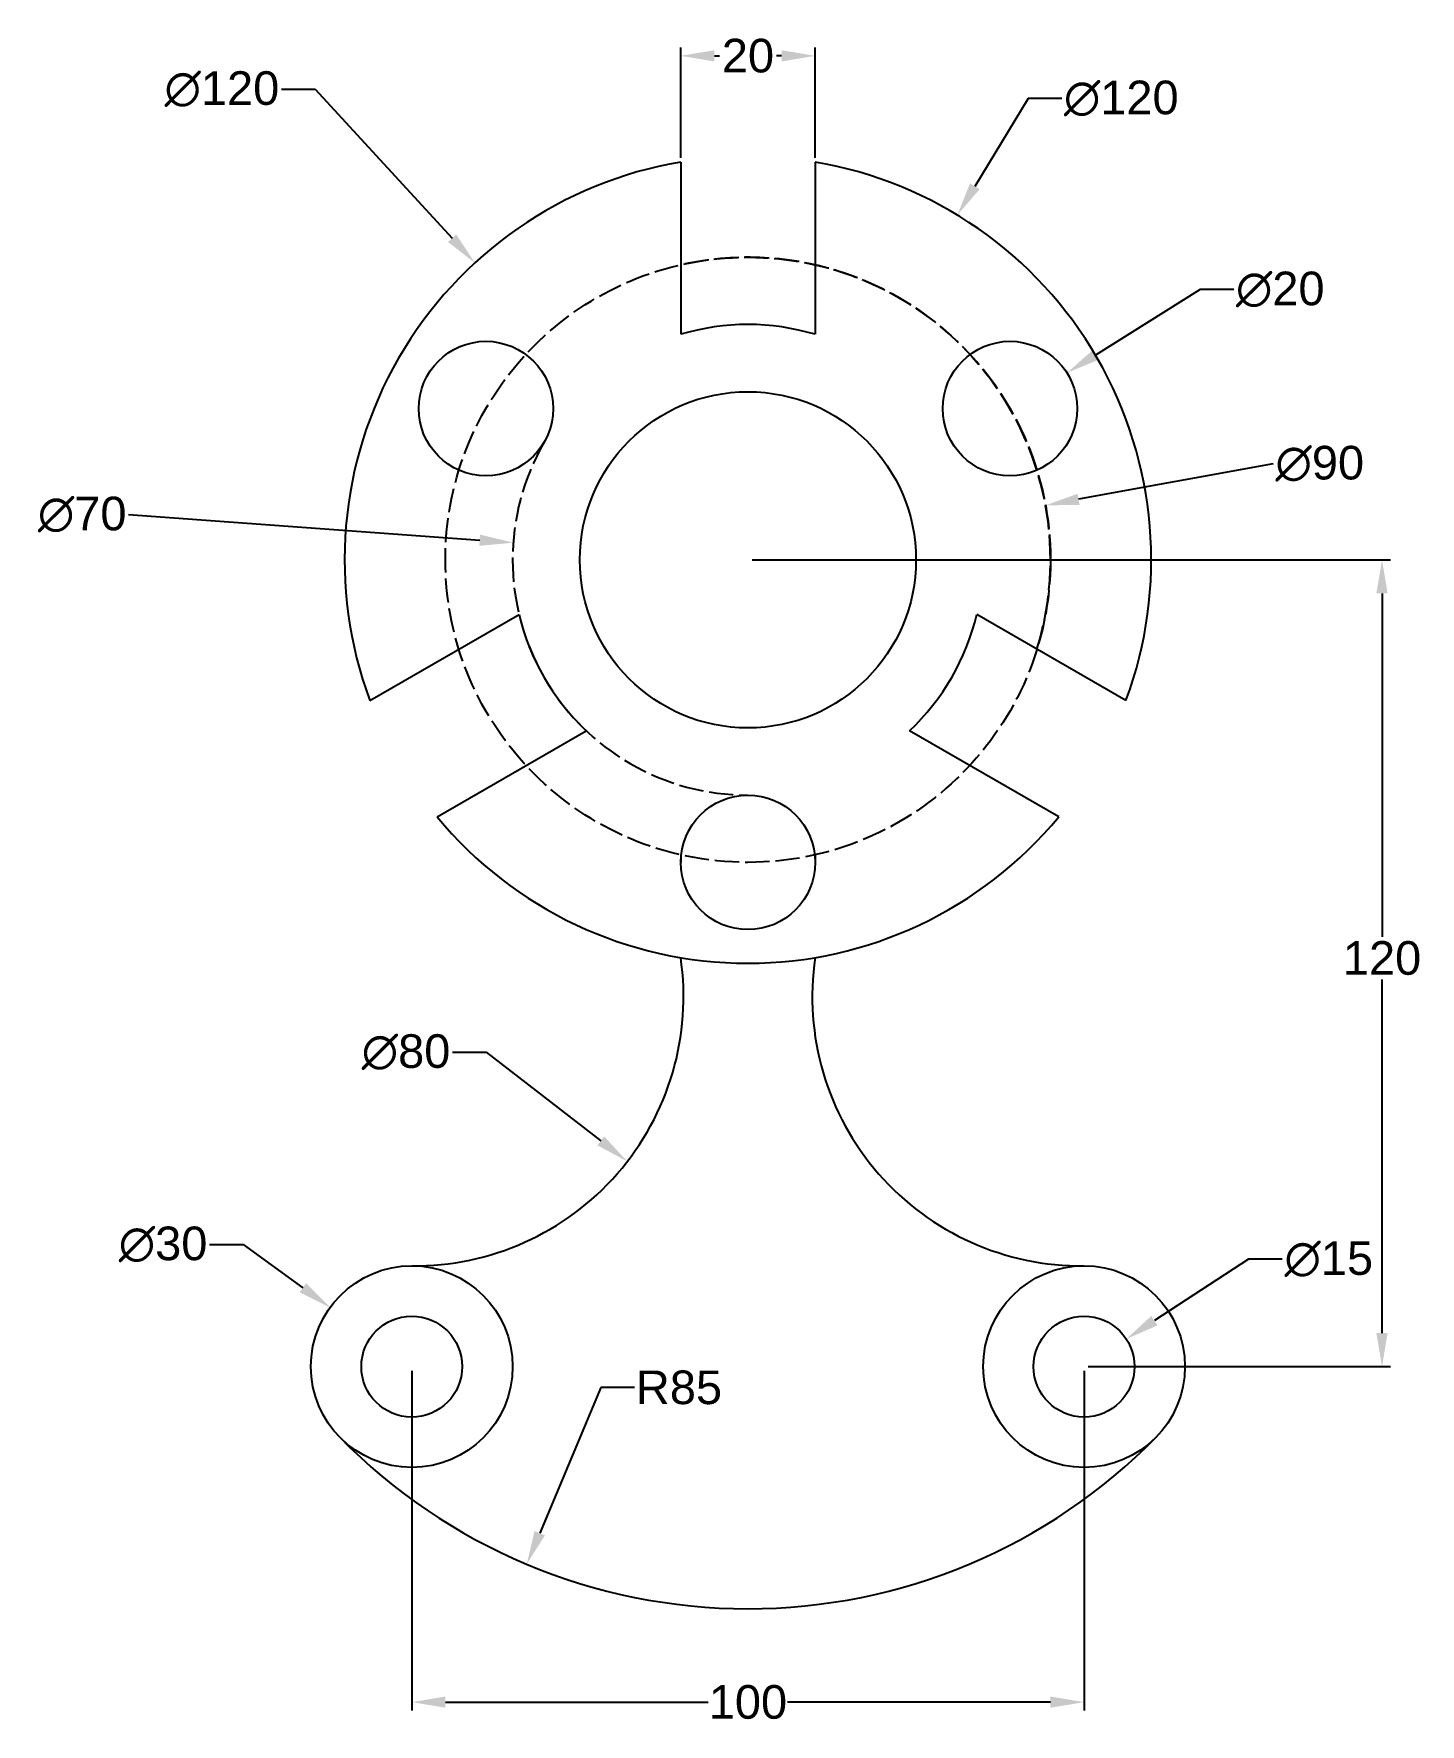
# Model space of a CAD drawing. Header units: millimetres. Extents: x 3776 to 3982, y 1724 to 1976.
import ezdxf

# ---------------------------------------------------------------- set-up
doc = ezdxf.new("R2010")
doc.units = ezdxf.units.MM
doc.header["$LTSCALE"] = 0.3
doc.linetypes.add('ACAD_ISO02W100', pattern=[15, 12, -3])
doc.layers.add('dim', color=3, linetype='Continuous')
doc.styles.get("Standard").update_dxf_attribs({"font": 'arial.ttf'})
doc.dimstyles.new('ISO-25', dxfattribs={"dimtxt": 5, "dimasz": 5, "dimexe": 1.25, "dimexo": 0.625, "dimtad": 0, "dimtih": 1, "dimtoh": 1, "dimtxsty": 'Standard', "dimcen": 0, "dimadec": 0, "dimazin": 0, "dimtfac": 1, "dimtofl": 0, "dimtmove": 0, "dimatfit": 3, "dimfxl": 1, "dimarcsym": 0})

# ---------------------------------------------------------------- blocks, each defined once
blk = doc.blocks.new('*U2')
blk.add_circle((0, 0), 10)
blk = doc.blocks.new('*U3')
at = {"color": 0, "linetype": 'ByBlock', "lineweight": -2, "transparency": 16777216}
for p, rotation in [((3843.04, 1919.82), 240), ((3920.99, 1919.82), 120)]:
    blk.add_blockref('*U2', p, dxfattribs=dict(at, rotation=rotation))
blk.add_blockref('*U2', (3882.02, 1852.32), dxfattribs=at)
blk = doc.blocks.new('*D6')
at = {"layer": 'dim', "color": 0, "lineweight": -2, "transparency": 16777216}
for p, q in [((3812.63, 1967.32), (3817.63, 1967.32)), ((3817.63, 1967.32), (3838.01, 1945.16))]:
    blk.add_line(p, q, dxfattribs=at)
at = {"layer": 'dim', "color": 0, "transparency": 16777216}
blk.add_solid([(3838.62, 1945.72), (3837.4, 1944.6), (3841.4, 1941.48)], dxfattribs=at)
at = {"layer": 'dim', "color": 0, "transparency": 16777216, "insert": (3803.77, 1967.32), "char_height": 5, "attachment_point": 5}
blk.add_mtext('∅120', dxfattribs=at)
blk = doc.blocks.new('*D7')
at = {"layer": 'dim', "color": 0, "lineweight": -2, "transparency": 16777216}
for p, q in [((3872.02, 1957.11), (3872.02, 1973.53)), ((3877.02, 1972.28), (3877.77, 1972.28)), ((3887.02, 1972.28), (3886.26, 1972.28)), ((3892.02, 1957.11), (3892.02, 1973.53))]:
    blk.add_line(p, q, dxfattribs=at)
at = {"layer": 'dim', "color": 0, "transparency": 16777216}
for points in [[(3877.02, 1973.11), (3877.02, 1971.44), (3872.02, 1972.28)], [(3887.02, 1973.11), (3887.02, 1971.44), (3892.02, 1972.28)]]:
    blk.add_solid(points, dxfattribs=at)
at = {"layer": 'dim', "color": 0, "transparency": 16777216, "insert": (3882.02, 1972.28), "char_height": 5, "attachment_point": 5}
blk.add_mtext('20', dxfattribs=at)
blk = doc.blocks.new('*D8')
at = {"layer": 'dim', "color": 0, "lineweight": -2, "transparency": 16777216}
for p, q in [((3923.69, 1965.93), (3915.76, 1952.87)), ((3928.69, 1965.93), (3923.69, 1965.93))]:
    blk.add_line(p, q, dxfattribs=at)
at = {"layer": 'dim', "color": 0, "transparency": 16777216}
blk.add_solid([(3915.05, 1953.31), (3916.48, 1952.44), (3913.17, 1948.6)], dxfattribs=at)
at = {"layer": 'dim', "color": 0, "transparency": 16777216, "insert": (3937.55, 1965.93), "char_height": 5, "attachment_point": 5}
blk.add_mtext('∅120', dxfattribs=at)
blk = doc.blocks.new('*D9')
at = {"layer": 'dim', "color": 0, "lineweight": -2, "transparency": 16777216}
for p, q in [((3949.28, 1937.52), (3933.7, 1927.77)), ((3954.28, 1937.52), (3949.28, 1937.52))]:
    blk.add_line(p, q, dxfattribs=at)
at = {"layer": 'dim', "color": 0, "transparency": 16777216}
blk.add_solid([(3933.26, 1928.48), (3934.15, 1927.07), (3929.47, 1925.12)], dxfattribs=at)
at = {"layer": 'dim', "color": 0, "transparency": 16777216, "insert": (3961.2, 1937.52), "char_height": 5, "attachment_point": 5}
blk.add_mtext('∅20', dxfattribs=at)
blk = doc.blocks.new('*D10')
at = {"layer": 'dim', "color": 0, "lineweight": -2, "transparency": 16777216}
blk.add_line((3960.16, 1911.61), (3931.2, 1906.32), dxfattribs=at)
at = {"layer": 'dim', "color": 0, "transparency": 16777216}
blk.add_solid([(3931.05, 1907.14), (3931.35, 1905.5), (3926.28, 1905.42)], dxfattribs=at)
at = {"layer": 'dim', "color": 0, "transparency": 16777216, "insert": (3967.08, 1911.61), "char_height": 5, "attachment_point": 5}
blk.add_mtext('∅90', dxfattribs=at)
blk = doc.blocks.new('*D11')
at = {"layer": 'dim', "color": 0, "lineweight": -2, "transparency": 16777216}
blk.add_line((3789.9, 1904.05), (3842.12, 1900.23), dxfattribs=at)
at = {"layer": 'dim', "color": 0, "transparency": 16777216}
blk.add_solid([(3842.18, 1901.07), (3842.06, 1899.4), (3847.11, 1899.87)], dxfattribs=at)
at = {"layer": 'dim', "color": 0, "transparency": 16777216, "insert": (3782.99, 1904.05), "char_height": 5, "attachment_point": 5}
blk.add_mtext('∅70', dxfattribs=at)
blk = doc.blocks.new('*D12')
at = {"layer": 'dim', "color": 0, "lineweight": -2, "transparency": 16777216}
for p, q in [((3838.07, 1824.09), (3843.07, 1824.09)), ((3843.07, 1824.09), (3860.13, 1810.9))]:
    blk.add_line(p, q, dxfattribs=at)
at = {"layer": 'dim', "color": 0, "transparency": 16777216}
blk.add_solid([(3860.64, 1811.56), (3859.62, 1810.24), (3864.08, 1807.84)], dxfattribs=at)
at = {"layer": 'dim', "color": 0, "transparency": 16777216, "insert": (3831.16, 1824.09), "char_height": 5, "attachment_point": 5}
blk.add_mtext('∅80', dxfattribs=at)
blk = doc.blocks.new('*D13')
at = {"layer": 'dim', "color": 0, "lineweight": -2, "transparency": 16777216}
for p, q in [((3801.94, 1795.49), (3806.94, 1795.49)), ((3806.94, 1795.49), (3815.82, 1789.06))]:
    blk.add_line(p, q, dxfattribs=at)
at = {"layer": 'dim', "color": 0, "transparency": 16777216}
blk.add_solid([(3816.31, 1789.73), (3815.33, 1788.38), (3819.87, 1786.12)], dxfattribs=at)
at = {"layer": 'dim', "color": 0, "transparency": 16777216, "insert": (3795.02, 1795.49), "char_height": 5, "attachment_point": 5}
blk.add_mtext('∅30', dxfattribs=at)
blk = doc.blocks.new('*D14')
at = {"layer": 'dim', "color": 0, "lineweight": -2, "transparency": 16777216}
for p, q in [((3956.47, 1793.31), (3942.48, 1784.16)), ((3961.47, 1793.31), (3956.47, 1793.31))]:
    blk.add_line(p, q, dxfattribs=at)
at = {"layer": 'dim', "color": 0, "transparency": 16777216}
blk.add_solid([(3942.02, 1784.86), (3942.93, 1783.46), (3938.29, 1781.42)], dxfattribs=at)
at = {"layer": 'dim', "color": 0, "transparency": 16777216, "insert": (3968.42, 1793.31), "char_height": 5, "attachment_point": 5}
blk.add_mtext('∅15', dxfattribs=at)
blk = doc.blocks.new('*D15')
at = {"layer": 'dim', "color": 0, "lineweight": -2, "transparency": 16777216}
for p, q in [((3832.02, 1776.7), (3832.02, 1726.17)), ((3932.02, 1776.7), (3932.02, 1726.17)), ((3837.02, 1727.42), (3876.11, 1727.42)), ((3927.02, 1727.42), (3887.92, 1727.42))]:
    blk.add_line(p, q, dxfattribs=at)
at = {"layer": 'dim', "color": 0, "transparency": 16777216}
for points in [[(3837.02, 1728.26), (3837.02, 1726.59), (3832.02, 1727.42)], [(3927.02, 1728.26), (3927.02, 1726.59), (3932.02, 1727.42)]]:
    blk.add_solid(points, dxfattribs=at)
at = {"layer": 'dim', "color": 0, "transparency": 16777216, "insert": (3882.02, 1727.42), "char_height": 5, "attachment_point": 5}
blk.add_mtext('100', dxfattribs=at)
blk = doc.blocks.new('*D16')
at = {"layer": 'dim', "color": 0, "lineweight": -2, "transparency": 16777216}
for p, q in [((3860.14, 1774.21), (3851.05, 1752.55)), ((3865.14, 1774.21), (3860.14, 1774.21))]:
    blk.add_line(p, q, dxfattribs=at)
at = {"layer": 'dim', "color": 0, "transparency": 16777216}
blk.add_solid([(3850.28, 1752.87), (3851.82, 1752.22), (3849.11, 1747.94)], dxfattribs=at)
at = {"layer": 'dim', "color": 0, "transparency": 16777216, "insert": (3871.76, 1774.21), "char_height": 5, "attachment_point": 5}
blk.add_mtext('R85', dxfattribs=at)
blk = doc.blocks.new('*D17')
at = {"layer": 'dim', "color": 0, "lineweight": -2, "transparency": 16777216}
for p, q in [((3882.64, 1897.32), (3977.59, 1897.32)), ((3976.34, 1892.32), (3976.34, 1841.25)), ((3976.34, 1782.32), (3976.34, 1834.89)), ((3932.64, 1777.32), (3977.59, 1777.32))]:
    blk.add_line(p, q, dxfattribs=at)
at = {"layer": 'dim', "color": 0, "transparency": 16777216}
for points in [[(3975.5, 1892.32), (3977.17, 1892.32), (3976.34, 1897.32)], [(3975.5, 1782.32), (3977.17, 1782.32), (3976.34, 1777.32)]]:
    blk.add_solid(points, dxfattribs=at)
at = {"layer": 'dim', "color": 0, "transparency": 16777216, "insert": (3976.34, 1838.07), "char_height": 5, "attachment_point": 5}
blk.add_mtext('120', dxfattribs=at)

msp = doc.modelspace()

# ---------------------------------------------------------------- linework, layer by layer
for p, q in [((3872.015, 1956.481), (3872.015, 1930.861)), ((3892.015, 1956.481), (3892.015, 1930.861)), ((3825.781, 1876.4), (3847.968, 1889.21)), ((3938.25, 1876.4), (3916.063, 1889.21)), ((3835.781, 1859.08), (3857.968, 1871.89)), ((3928.25, 1859.08), (3906.063, 1871.89)), ((3872.015, 1853.445), (3872.015, 1852.32)), ((3892.015, 1853.445), (3892.015, 1852.32))]:
    msp.add_line(p, q)
at = {"linetype": 'ACAD_ISO02W100'}
msp.add_circle((3882.015, 1897.32), 45, dxfattribs=at)
for centre, radius in [((3882.015, 1897.32), 25), ((3832.015, 1777.32), 15), ((3932.015, 1777.32), 15), ((3832.015, 1777.32), 7.5), ((3932.015, 1777.32), 7.5)]:
    msp.add_circle(centre, radius)
for centre, radius, start, end in [((3882.015, 1897.32), 60, 99.59407, 200.40593), ((3882.015, 1897.32), 60, 339.59407, 80.40593), ((3882.015, 1897.32), 35, 73.39845, 106.60155), ((3882.015, 1897.32), 35, 193.39845, 226.60155), ((3882.015, 1897.32), 35, 313.39845, 346.60155), ((3882.015, 1897.32), 60, 219.59407, 320.40593), ((3832.444, 1832.318), 40, 269.38572, 8.39736), ((3931.586, 1832.318), 40, 171.60264, 270.61428), ((3882.015, 1826.31), 85, 224.41531, 315.58469)]:
    msp.add_arc(centre, radius, start, end)
for radius, start, end in [(45, 342.83959, 102.83959), (35, 150, 270)]:
    msp.add_arc((3882.015, 1897.32), radius, start, end, dxfattribs=at)

# ---------------------------------------------------------------- block references
msp.add_blockref('*U3', (0, 0))

# ---------------------------------------------------------------- dimensions: what is measured, and where the dimension line sits
at = {"layer": 'dim'}
for base, p1, p2, picture, middle in [((3892.015, 1972.276), (3872.015, 1956.481), (3892.015, 1956.481), '*D7', (3882.015, 1972.276)), ((3932.015, 1727.423), (3832.015, 1777.32), (3932.015, 1777.32), '*D15', (3882.015, 1727.423))]:
    dim = msp.add_linear_dim(base=base, p1=p1, p2=p2, dimstyle='ISO-25', dxfattribs=at)
    dim.commit()
    dim.dimension.update_dxf_attribs({"geometry": picture, "text_midpoint": middle})
for p1, p2, picture, middle in [((3922.635, 1853.161), (3841.396, 1941.48), '*D6', (3803.767, 1967.32)), ((3850.864, 1846.041), (3913.167, 1948.6), '*D8', (3937.553, 1965.926)), ((3912.508, 1914.518), (3929.465, 1925.122), '*D9', (3961.202, 1937.517)), ((3837.749, 1889.225), (3926.281, 1905.416), '*D10', (3960.158, 1911.612)), ((3916.922, 1894.77), (3847.108, 1899.87), '*D11', (3789.905, 1904.049)), ((3800.808, 1856.795), (3864.081, 1807.841), '*D12', (3831.156, 1824.093)), ((3844.162, 1768.519), (3819.869, 1786.122), '*D13', (3795.025, 1795.488)), ((3925.738, 1773.217), (3938.293, 1781.424), '*D14', (3968.419, 1793.309))]:
    dim = msp.add_diameter_dim_2p(p1=p1, p2=p2, dimstyle='ISO-25', dxfattribs=at)
    dim.commit()
    dim.dimension.update_dxf_attribs({"geometry": picture, "text_midpoint": middle, "dimtype": 163})
dim = msp.add_linear_dim(base=(3976.338, 1777.32), p1=(3882.015, 1897.32), p2=(3932.015, 1777.32), angle=90, dimstyle='ISO-25', dxfattribs=at)
dim.commit()
dim.dimension.update_dxf_attribs({"geometry": '*D17', "text_midpoint": (3976.338, 1838.07), "dimtype": 160})
dim = msp.add_radius_dim(center=(3882.015, 1826.31), mpoint=(3849.114, 1747.936), dimstyle='ISO-25', dxfattribs=at)
dim.commit()
dim.dimension.update_dxf_attribs({"geometry": '*D16', "text_midpoint": (3871.761, 1774.208), "dimtype": 164})

doc.saveas('drawing.dxf')
